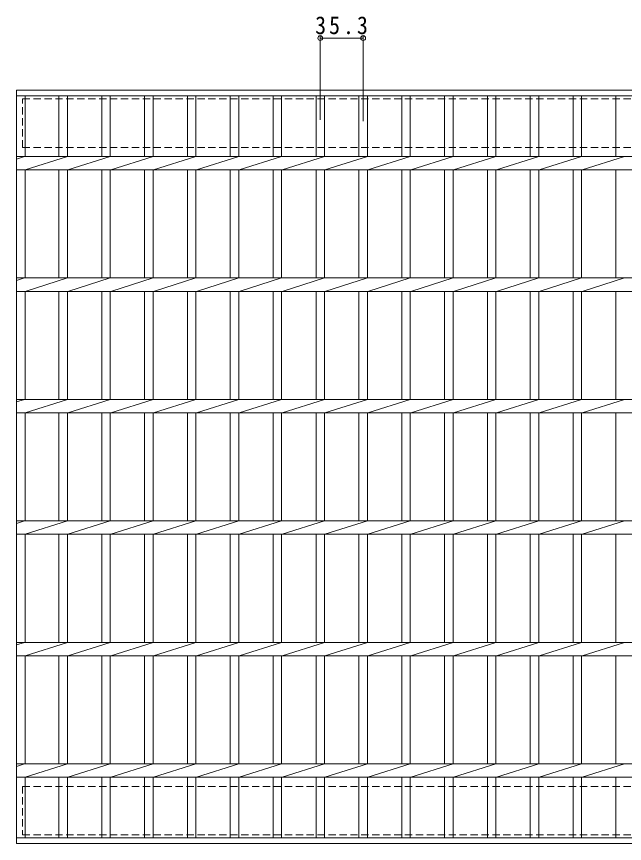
# Model space of a CAD drawing. Units: millimetres, scale not verified. Extents: x -870 to 874, y -684 to 661.
# Drawn here: x -868 to -367, y -108 to 572 of the extents above; entities that cross this region are included whole.
import ezdxf

# ---------------------------------------------------------------- set-up
doc = ezdxf.new("R2010")
doc.units = ezdxf.units.MM
doc.header["$LTSCALE"] = 5
doc.header["$PDMODE"] = 32
doc.header["$PDSIZE"] = 4
doc.linetypes.add('DASHED1', pattern=[1.8, 1.2, -0.6])
for name, color, linetype, lineweight in [('1-1_1-1ﾚｲﾔ', 2, 'Continuous', 9), ('1-2_1-2ﾚｲﾔ', 3, 'Continuous', 9), ('1-4_1-4ﾚｲﾔ', 7, 'Continuous', 9)]:
    doc.layers.add(name, color=color, linetype=linetype, lineweight=lineweight)
doc.styles.add('ＭＳ ゴシック', font='')
doc.styles.get('ＭＳ ゴシック').set_extended_font_data('MS Gothic')

msp = doc.modelspace()

# ---------------------------------------------------------------- linework, layer by layer
at = {"layer": '1-1_1-1ﾚｲﾔ', "linetype": 'DASHED1'}
for p, q in [((-862.568, 464.534), (122.432, 464.534)), ((-862.568, -61.466), (122.432, -61.466))]:
    msp.add_line(p, q, dxfattribs=at)
for points in [[(-862.568, 464.534), (-862.568, 504.534), (122.432, 504.534)], [(-862.568, -61.466), (-862.568, -101.466), (122.432, -101.466)]]:
    msp.add_lwpolyline(points, dxfattribs=at)
at = {"layer": '1-2_1-2ﾚｲﾔ'}
for p, q in [((-867.568, 511.534), (127.432, 511.534)), ((-867.568, -108.466), (-867.568, 511.534)), ((-867.568, 507.034), (127.432, 507.034)), ((-860.567, 457.034), (-860.567, 507.034)), ((-832.667, 507.034), (-832.667, 457.034)), ((-825.667, 507.034), (-825.667, 457.034)), ((-797.367, 507.034), (-797.367, 457.034)), ((-790.367, 507.034), (-790.367, 457.034)), ((-762.067, 507.034), (-762.067, 457.034)), ((-755.067, 507.034), (-755.067, 457.034)), ((-726.767, 507.034), (-726.767, 457.034)), ((-719.767, 507.034), (-719.767, 457.034)), ((-691.467, 507.034), (-691.467, 457.034)), ((-684.467, 507.034), (-684.467, 457.034)), ((-656.167, 507.034), (-656.167, 457.034)), ((-649.167, 507.034), (-649.167, 457.034)), ((-620.867, 507.034), (-620.867, 457.034)), ((-613.867, 507.034), (-613.867, 457.034)), ((-585.567, 507.034), (-585.567, 457.034)), ((-578.567, 507.034), (-578.567, 457.034)), ((-550.267, 507.034), (-550.267, 457.034)), ((-543.267, 507.034), (-543.267, 457.034)), ((-514.967, 507.034), (-514.967, 457.034)), ((-507.967, 507.034), (-507.967, 457.034)), ((-479.667, 507.034), (-479.667, 457.034)), ((-472.667, 507.034), (-472.667, 457.034)), ((-444.367, 507.034), (-444.367, 457.034)), ((-437.367, 507.034), (-437.367, 457.034)), ((-409.067, 507.034), (-409.067, 457.034)), ((-402.067, 507.034), (-402.067, 457.034)), ((-373.767, 507.034), (-373.767, 457.034)), ((-867.568, 457.034), (127.432, 457.034)), ((-867.568, 454.953), (-860.967, 457.034)), ((-860.567, 446.034), (-825.667, 457.034)), ((-825.267, 446.034), (-790.368, 457.034)), ((-789.967, 446.034), (-755.067, 457.034)), ((-754.667, 446.034), (-719.767, 457.034)), ((-719.368, 446.034), (-684.468, 457.034)), ((-684.067, 446.034), (-649.168, 457.034)), ((-648.767, 446.034), (-613.867, 457.034)), ((-613.468, 446.034), (-578.568, 457.034)), ((-578.168, 446.034), (-543.267, 457.034)), ((-542.867, 446.034), (-507.967, 457.034)), ((-507.568, 446.034), (-472.668, 457.034)), ((-472.267, 446.034), (-437.367, 457.034)), ((-436.967, 446.034), (-402.067, 457.034)), ((-401.667, 446.034), (-366.768, 457.034)), ((-867.568, 446.034), (127.432, 446.034)), ((-860.567, 357.033), (-860.567, 446.034)), ((-832.667, 446.034), (-832.667, 357.033)), ((-825.667, 446.034), (-825.667, 357.033)), ((-797.367, 446.034), (-797.367, 357.033)), ((-790.367, 446.034), (-790.367, 357.033)), ((-762.067, 446.034), (-762.067, 357.033)), ((-755.067, 446.034), (-755.067, 357.033)), ((-726.767, 446.034), (-726.767, 357.033)), ((-719.767, 446.034), (-719.767, 357.033)), ((-691.467, 446.034), (-691.467, 357.033)), ((-684.467, 446.034), (-684.467, 357.033)), ((-656.167, 446.034), (-656.167, 357.033)), ((-649.167, 446.034), (-649.167, 357.033)), ((-620.867, 446.034), (-620.867, 357.033)), ((-613.867, 446.034), (-613.867, 357.033)), ((-585.567, 446.034), (-585.567, 357.033)), ((-578.567, 446.034), (-578.567, 357.033)), ((-550.267, 446.034), (-550.267, 357.033)), ((-543.267, 446.034), (-543.267, 357.033)), ((-514.967, 446.034), (-514.967, 357.033)), ((-507.967, 446.034), (-507.967, 357.033)), ((-479.667, 446.034), (-479.667, 357.033)), ((-472.667, 446.034), (-472.667, 357.033)), ((-444.367, 446.034), (-444.367, 357.033)), ((-437.367, 446.034), (-437.367, 357.033)), ((-409.067, 446.034), (-409.067, 357.033)), ((-402.067, 446.034), (-402.067, 357.033)), ((-373.767, 446.034), (-373.767, 357.033)), ((-867.568, 357.033), (127.432, 357.033)), ((-867.568, 354.953), (-860.967, 357.033)), ((-860.567, 346.034), (-825.667, 357.033)), ((-825.267, 346.034), (-790.368, 357.033)), ((-789.967, 346.034), (-755.067, 357.033)), ((-754.667, 346.034), (-719.767, 357.033)), ((-719.368, 346.034), (-684.468, 357.033)), ((-684.067, 346.034), (-649.168, 357.033)), ((-648.767, 346.034), (-613.867, 357.033)), ((-613.468, 346.034), (-578.568, 357.033)), ((-578.168, 346.034), (-543.267, 357.033)), ((-542.867, 346.034), (-507.967, 357.033)), ((-507.568, 346.034), (-472.668, 357.033)), ((-472.267, 346.034), (-437.367, 357.033)), ((-436.967, 346.034), (-402.067, 357.033)), ((-401.667, 346.034), (-366.768, 357.033)), ((-867.568, 346.033), (127.432, 346.033)), ((-860.567, 257.033), (-860.567, 346.033)), ((-832.667, 346.033), (-832.667, 257.033)), ((-825.667, 346.033), (-825.667, 257.033)), ((-797.367, 346.033), (-797.367, 257.033)), ((-790.367, 346.033), (-790.367, 257.033)), ((-762.067, 346.033), (-762.067, 257.033)), ((-755.067, 346.033), (-755.067, 257.033)), ((-726.767, 346.033), (-726.767, 257.033)), ((-719.767, 346.033), (-719.767, 257.033)), ((-691.467, 346.033), (-691.467, 257.033)), ((-684.467, 346.033), (-684.467, 257.033)), ((-656.167, 346.033), (-656.167, 257.033)), ((-649.167, 346.033), (-649.167, 257.033)), ((-620.867, 346.033), (-620.867, 257.033)), ((-613.867, 346.033), (-613.867, 257.033)), ((-585.567, 346.033), (-585.567, 257.033)), ((-578.567, 346.033), (-578.567, 257.033)), ((-550.267, 346.033), (-550.267, 257.033)), ((-543.267, 346.033), (-543.267, 257.033)), ((-514.967, 346.033), (-514.967, 257.033)), ((-507.967, 346.033), (-507.967, 257.033)), ((-479.667, 346.033), (-479.667, 257.033)), ((-472.667, 346.033), (-472.667, 257.033)), ((-444.367, 346.033), (-444.367, 257.033)), ((-437.367, 346.033), (-437.367, 257.033)), ((-409.067, 346.033), (-409.067, 257.033)), ((-402.067, 346.033), (-402.067, 257.033)), ((-373.767, 346.033), (-373.767, 257.033)), ((-867.568, 257.033), (127.432, 257.033)), ((-867.568, 254.953), (-860.967, 257.033)), ((-860.567, 246.034), (-825.667, 257.034)), ((-825.267, 246.034), (-790.368, 257.034)), ((-789.967, 246.034), (-755.067, 257.034)), ((-754.667, 246.034), (-719.767, 257.034)), ((-719.368, 246.034), (-684.468, 257.034)), ((-684.067, 246.034), (-649.168, 257.034)), ((-648.767, 246.034), (-613.867, 257.034)), ((-613.468, 246.034), (-578.568, 257.034)), ((-578.168, 246.034), (-543.267, 257.034)), ((-542.867, 246.034), (-507.967, 257.034)), ((-507.568, 246.034), (-472.668, 257.034)), ((-472.267, 246.034), (-437.367, 257.034)), ((-436.967, 246.034), (-402.067, 257.034)), ((-401.667, 246.034), (-366.768, 257.034)), ((-867.568, 246.034), (127.432, 246.034)), ((-860.567, 157.033), (-860.567, 246.034)), ((-832.667, 246.034), (-832.667, 157.033)), ((-825.667, 246.034), (-825.667, 157.033)), ((-797.367, 246.034), (-797.367, 157.033)), ((-790.367, 246.034), (-790.367, 157.033)), ((-762.067, 246.034), (-762.067, 157.033)), ((-755.067, 246.034), (-755.067, 157.033)), ((-726.767, 246.034), (-726.767, 157.033)), ((-719.767, 246.034), (-719.767, 157.033)), ((-691.467, 246.034), (-691.467, 157.033)), ((-684.467, 246.034), (-684.467, 157.033)), ((-656.167, 246.034), (-656.167, 157.033)), ((-649.167, 246.034), (-649.167, 157.033)), ((-620.867, 246.034), (-620.867, 157.033)), ((-613.867, 246.034), (-613.867, 157.033)), ((-585.567, 246.034), (-585.567, 157.033)), ((-578.567, 246.034), (-578.567, 157.033)), ((-550.267, 246.034), (-550.267, 157.033)), ((-543.267, 246.034), (-543.267, 157.033)), ((-514.967, 246.034), (-514.967, 157.033)), ((-507.967, 246.034), (-507.967, 157.033)), ((-479.667, 246.034), (-479.667, 157.033)), ((-472.667, 246.034), (-472.667, 157.033)), ((-444.367, 246.034), (-444.367, 157.033)), ((-437.367, 246.034), (-437.367, 157.033)), ((-409.067, 246.034), (-409.067, 157.033)), ((-402.067, 246.034), (-402.067, 157.033)), ((-373.767, 246.034), (-373.767, 157.033)), ((-867.568, 157.033), (127.432, 157.033)), ((-867.568, 154.953), (-860.967, 157.033)), ((-860.567, 146.034), (-825.667, 157.034)), ((-825.267, 146.034), (-790.368, 157.034)), ((-789.967, 146.034), (-755.067, 157.034)), ((-754.667, 146.034), (-719.767, 157.034)), ((-719.368, 146.034), (-684.468, 157.034)), ((-684.067, 146.034), (-649.168, 157.034)), ((-648.767, 146.034), (-613.867, 157.034)), ((-613.468, 146.034), (-578.568, 157.034)), ((-578.168, 146.034), (-543.267, 157.034)), ((-542.867, 146.034), (-507.967, 157.034)), ((-507.568, 146.034), (-472.668, 157.034)), ((-472.267, 146.034), (-437.367, 157.034)), ((-436.967, 146.034), (-402.067, 157.034)), ((-401.667, 146.034), (-366.768, 157.034)), ((-867.568, 146.034), (127.432, 146.034)), ((-860.567, 57.033), (-860.567, 146.034)), ((-832.667, 146.034), (-832.667, 57.033)), ((-825.667, 146.034), (-825.667, 57.033)), ((-797.367, 146.034), (-797.367, 57.033)), ((-790.367, 146.034), (-790.367, 57.033)), ((-762.067, 146.034), (-762.067, 57.033)), ((-755.067, 146.034), (-755.067, 57.033)), ((-726.767, 146.034), (-726.767, 57.033)), ((-719.767, 146.034), (-719.767, 57.033)), ((-691.467, 146.034), (-691.467, 57.033)), ((-684.467, 146.034), (-684.467, 57.033)), ((-656.167, 146.034), (-656.167, 57.033)), ((-649.167, 146.034), (-649.167, 57.033)), ((-620.867, 146.034), (-620.867, 57.033)), ((-613.867, 146.034), (-613.867, 57.033)), ((-585.567, 146.034), (-585.567, 57.033)), ((-578.567, 146.034), (-578.567, 57.033)), ((-550.267, 146.034), (-550.267, 57.033)), ((-543.267, 146.034), (-543.267, 57.033)), ((-514.967, 146.034), (-514.967, 57.033)), ((-507.967, 146.034), (-507.967, 57.033)), ((-479.667, 146.034), (-479.667, 57.033)), ((-472.667, 146.034), (-472.667, 57.033)), ((-444.367, 146.034), (-444.367, 57.033)), ((-437.367, 146.034), (-437.367, 57.033)), ((-409.067, 146.034), (-409.067, 57.033)), ((-402.067, 146.034), (-402.067, 57.033)), ((-373.767, 146.034), (-373.767, 57.033)), ((-867.568, 57.033), (127.432, 57.033)), ((-867.568, 54.952), (-860.967, 57.032)), ((-860.567, 46.034), (-825.667, 57.034)), ((-825.267, 46.034), (-790.368, 57.034)), ((-789.967, 46.034), (-755.067, 57.034)), ((-754.667, 46.034), (-719.767, 57.034)), ((-719.368, 46.034), (-684.468, 57.034)), ((-684.067, 46.034), (-649.168, 57.034)), ((-648.767, 46.034), (-613.867, 57.034)), ((-613.468, 46.034), (-578.568, 57.034)), ((-578.168, 46.034), (-543.267, 57.034)), ((-542.867, 46.034), (-507.967, 57.034)), ((-507.568, 46.034), (-472.668, 57.034)), ((-472.267, 46.034), (-437.367, 57.034)), ((-436.967, 46.034), (-402.067, 57.034)), ((-401.667, 46.034), (-366.768, 57.034)), ((-867.568, 46.034), (127.432, 46.034)), ((-860.567, -42.966), (-860.567, 46.034)), ((-832.667, 46.034), (-832.667, -42.966)), ((-825.667, 46.034), (-825.667, -42.966)), ((-797.367, 46.034), (-797.367, -42.966)), ((-790.367, 46.034), (-790.367, -42.966)), ((-762.067, 46.034), (-762.067, -42.966)), ((-755.067, 46.034), (-755.067, -42.966)), ((-726.767, 46.034), (-726.767, -42.966)), ((-719.767, 46.034), (-719.767, -42.966)), ((-691.467, 46.034), (-691.467, -42.966)), ((-684.467, 46.034), (-684.467, -42.966)), ((-656.167, 46.034), (-656.167, -42.966)), ((-649.167, 46.034), (-649.167, -42.966)), ((-620.867, 46.034), (-620.867, -42.966)), ((-613.867, 46.034), (-613.867, -42.966)), ((-585.567, 46.034), (-585.567, -42.966)), ((-578.567, 46.034), (-578.567, -42.966)), ((-550.267, 46.034), (-550.267, -42.966)), ((-543.267, 46.034), (-543.267, -42.966)), ((-514.967, 46.034), (-514.967, -42.966)), ((-507.967, 46.034), (-507.967, -42.966)), ((-479.667, 46.034), (-479.667, -42.966)), ((-472.667, 46.034), (-472.667, -42.966)), ((-444.367, 46.034), (-444.367, -42.966)), ((-437.367, 46.034), (-437.367, -42.966)), ((-409.067, 46.034), (-409.067, -42.966)), ((-402.067, 46.034), (-402.067, -42.966)), ((-373.767, 46.034), (-373.767, -42.966)), ((-867.568, -42.966), (127.432, -42.966)), ((-867.568, -45.048), (-860.967, -42.968)), ((-860.567, -53.966), (-825.667, -42.966)), ((-825.267, -53.966), (-790.368, -42.966)), ((-789.967, -53.966), (-755.067, -42.966)), ((-754.667, -53.966), (-719.767, -42.966)), ((-719.368, -53.966), (-684.468, -42.966)), ((-684.067, -53.966), (-649.168, -42.966)), ((-648.767, -53.966), (-613.867, -42.966)), ((-613.468, -53.966), (-578.568, -42.966)), ((-578.168, -53.966), (-543.267, -42.966)), ((-542.867, -53.966), (-507.967, -42.966)), ((-507.568, -53.966), (-472.668, -42.966)), ((-472.267, -53.966), (-437.367, -42.966)), ((-436.967, -53.966), (-402.067, -42.966)), ((-401.667, -53.966), (-366.768, -42.966)), ((-867.568, -53.966), (127.432, -53.966)), ((-860.567, -103.966), (-860.567, -53.966)), ((-832.667, -53.966), (-832.667, -103.966)), ((-825.667, -53.966), (-825.667, -103.966)), ((-797.367, -53.966), (-797.367, -103.966)), ((-790.367, -53.966), (-790.367, -103.966)), ((-762.067, -53.966), (-762.067, -103.966)), ((-755.067, -53.966), (-755.067, -103.966)), ((-726.767, -53.966), (-726.767, -103.966)), ((-719.767, -53.966), (-719.767, -103.966)), ((-691.467, -53.966), (-691.467, -103.966)), ((-684.467, -53.966), (-684.467, -103.966)), ((-656.167, -53.966), (-656.167, -103.966)), ((-649.167, -53.966), (-649.167, -103.966)), ((-620.867, -53.966), (-620.867, -103.966)), ((-613.867, -53.966), (-613.867, -103.966)), ((-585.567, -53.966), (-585.567, -103.966)), ((-578.567, -53.966), (-578.567, -103.966)), ((-550.267, -53.966), (-550.267, -103.966)), ((-543.267, -53.966), (-543.267, -103.966)), ((-514.967, -53.966), (-514.967, -103.966)), ((-507.967, -53.966), (-507.967, -103.966)), ((-479.667, -53.966), (-479.667, -103.966)), ((-472.667, -53.966), (-472.667, -103.966)), ((-444.367, -53.966), (-444.367, -103.966)), ((-437.367, -53.966), (-437.367, -103.966)), ((-409.067, -53.966), (-409.067, -103.966)), ((-402.067, -53.966), (-402.067, -103.966)), ((-373.767, -53.966), (-373.767, -103.966)), ((127.432, -103.966), (-867.568, -103.966)), ((127.432, -108.466), (-867.568, -108.466))]:
    msp.add_line(p, q, dxfattribs=at)
at = {"layer": '1-4_1-4ﾚｲﾔ'}
for p, q in [((-617.367, 487.328), (-617.367, 556.031)), ((-617.367, 554.531), (-582.067, 554.531)), ((-582.067, 486.078), (-582.067, 556.031))]:
    msp.add_line(p, q, dxfattribs=at)
for p in [(-617.367, 554.531), (-582.067, 554.531)]:
    msp.add_point(p, dxfattribs=at)

# ---------------------------------------------------------------- texts
at = {"layer": '1-4_1-4ﾚｲﾔ', "color": 2, "insert": (-621.592, 557.531), "char_height": 14.66, "attachment_point": 7, "style": 'ＭＳ ゴシック'}
msp.add_mtext('\\T1.28;\\W0.9;35.3', dxfattribs=at)

doc.saveas('drawing.dxf')
